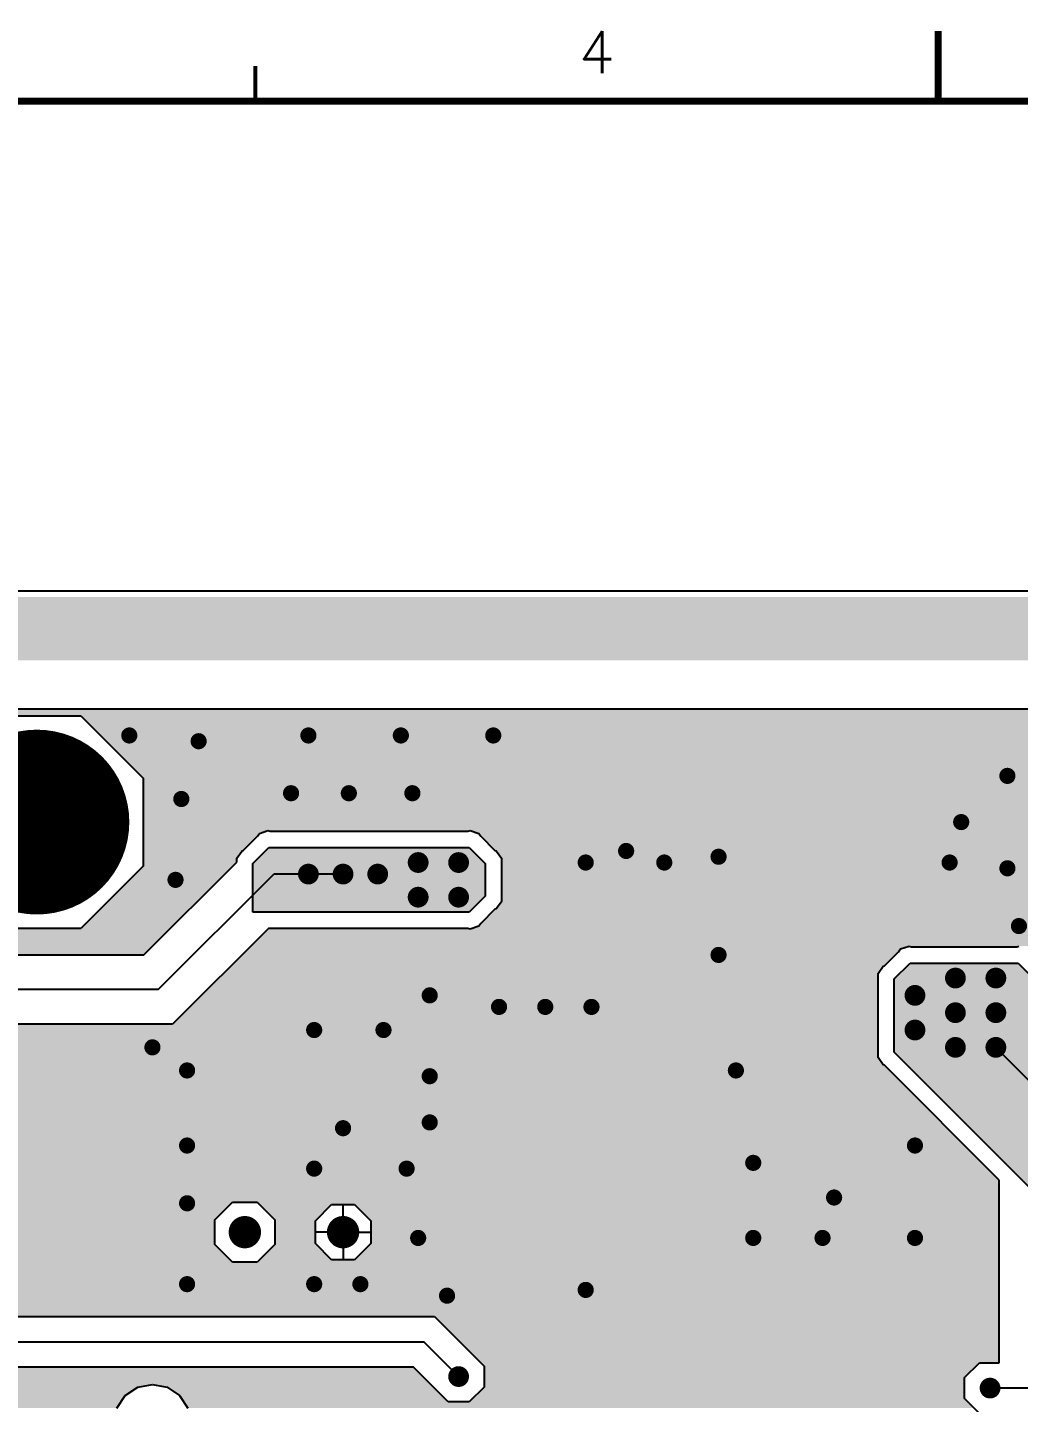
# Model space of a CAD drawing. Extents: x 295 to 953, y 10 to 290.
# Drawn here: x 622 to 692.7, y 192 to 290.2 of the extents above; entities that cross this region are included whole.
import ezdxf
from ezdxf.enums import TextEntityAlignment as Align

# ---------------------------------------------------------------- set-up
doc = ezdxf.new("R2010")
doc.units = 0
doc.header["$LTSCALE"] = 5
doc.header["$MEASUREMENT"] = 0
doc.layers.get('0').update_dxf_attribs({"linetype": 'CONTINUOUS', "lineweight": 25})
for name, color, linetype in [('19_SOLD_GBR', 4, 'CONTINUOUS'), ('문자', 4, 'CONTINUOUS'), ('테두리', 3, 'CONTINUOUS')]:
    doc.layers.add(name, color=color, linetype=linetype)
doc.styles.get("Standard").update_dxf_attribs({"font": 'simplex.shx'})

# ---------------------------------------------------------------- blocks, each defined once
blk = doc.blocks.new('C')
at = {"layer": '테두리'}
for points, const_width in [([(210, 290), (210, 285)], 0.5), ([(161.25, 287.5), (161.25, 285)], 0.3), ([(15, 285), (15, 15), (405, 15), (405, 285), (15, 285)], 0.5)]:
    blk.add_lwpolyline(points, dxfattribs=dict(at, const_width=const_width))
at = {"layer": '문자'}
blk.add_text('4', height=3, dxfattribs=at).set_placement((185.625, 288.5), align=Align.MIDDLE)

msp = doc.modelspace()

# ---------------------------------------------------------------- linework, layer by layer
for points, const_width in [([(625.928, 233.5, -1), (619.328, 233.5, -1)], 6.6), ([(629.516, 239.687, -1), (628.939, 239.687, -1)], 0.577), ([(634.466, 239.275, -1), (633.889, 239.275, -1)], 0.577), ([(642.304, 239.687, -1), (641.726, 239.687, -1)], 0.577), ([(648.904, 239.687, -1), (648.326, 239.687, -1)], 0.577), ([(655.504, 239.687, -1), (654.926, 239.687, -1)], 0.577), ([(692.216, 236.8, -1), (691.639, 236.8, -1)], 0.577), ([(633.229, 235.15, -1), (632.651, 235.15, -1)], 0.577), ([(641.066, 235.562, -1), (640.489, 235.562, -1)], 0.577), ([(645.191, 235.562, -1), (644.614, 235.562, -1)], 0.577), ([(649.729, 235.562, -1), (649.151, 235.562, -1)], 0.577), ([(688.916, 233.5, -1), (688.339, 233.5, -1)], 0.577), ([(664.991, 231.437, -1), (664.414, 231.437, -1)], 0.577), ([(650.224, 230.612, -1), (649.481, 230.612, -1)], 0.742), ([(653.111, 230.612, -1), (652.369, 230.612, -1)], 0.742), ([(662.104, 230.612, -1), (661.526, 230.612, -1)], 0.577), ([(667.714, 230.612, -1), (667.136, 230.612, -1)], 0.577), ([(671.591, 231.025, -1), (671.014, 231.025, -1)], 0.577), ([(688.091, 230.612, -1), (687.514, 230.612, -1)], 0.577), ([(692.216, 230.2, -1), (691.639, 230.2, -1)], 0.577), ([(632.816, 229.375, -1), (632.239, 229.375, -1)], 0.577), ([(642.386, 229.787, -1), (641.644, 229.787, -1)], 0.742), ([(644.861, 229.787, -1), (644.119, 229.787, -1)], 0.742), ([(647.336, 229.787, -1), (646.594, 229.787, -1)], 0.742), ([(650.224, 228.137, -1), (649.481, 228.137, -1)], 0.742), ([(653.111, 228.137, -1), (652.369, 228.137, -1)], 0.742), ([(693.041, 226.075, -1), (692.464, 226.075, -1)], 0.577), ([(671.591, 224.012, -1), (671.014, 224.012, -1)], 0.577), ([(688.586, 222.362, -1), (687.844, 222.362, -1)], 0.742), ([(691.474, 222.362, -1), (690.731, 222.362, -1)], 0.742), ([(650.966, 221.125, -1), (650.389, 221.125, -1)], 0.577), ([(685.699, 221.125, -1), (684.956, 221.125, -1)], 0.742), ([(655.916, 220.3, -1), (655.339, 220.3, -1)], 0.577), ([(659.216, 220.3, -1), (658.639, 220.3, -1)], 0.577), ([(662.516, 220.3, -1), (661.939, 220.3, -1)], 0.577), ([(688.586, 219.887, -1), (687.844, 219.887, -1)], 0.742), ([(691.474, 219.887, -1), (690.731, 219.887, -1)], 0.742), ([(642.716, 218.65, -1), (642.139, 218.65, -1)], 0.577), ([(647.666, 218.65, -1), (647.089, 218.65, -1)], 0.577), ([(685.699, 218.65, -1), (684.956, 218.65, -1)], 0.742), ([(688.586, 217.412, -1), (687.844, 217.412, -1)], 0.742), ([(691.474, 217.412, -1), (690.731, 217.412, -1)], 0.742), ([(631.166, 217.412, -1), (630.589, 217.412, -1)], 0.577), ([(633.641, 215.762, -1), (633.064, 215.762, -1)], 0.577), ([(672.829, 215.762, -1), (672.251, 215.762, -1)], 0.577), ([(650.966, 215.35, -1), (650.389, 215.35, -1)], 0.577), ([(644.779, 211.637, -1), (644.201, 211.637, -1)], 0.577), ([(650.966, 212.05, -1), (650.389, 212.05, -1)], 0.577), ([(633.641, 210.4, -1), (633.064, 210.4, -1)], 0.577), ([(685.616, 210.4, -1), (685.039, 210.4, -1)], 0.577), ([(642.716, 208.75, -1), (642.139, 208.75, -1)], 0.577), ([(649.316, 208.75, -1), (648.739, 208.75, -1)], 0.577), ([(674.066, 209.162, -1), (673.489, 209.162, -1)], 0.577), ([(679.841, 206.687, -1), (679.264, 206.687, -1)], 0.577), ([(633.641, 206.275, -1), (633.064, 206.275, -1)], 0.577), ([(638.055, 204.212, -1), (636.9, 204.212, -1)], 1.155), ([(645.068, 204.212, -1), (643.913, 204.212, -1)], 1.155), ([(650.141, 203.8, -1), (649.564, 203.8, -1)], 0.577), ([(674.066, 203.8, -1), (673.489, 203.8, -1)], 0.577), ([(679.016, 203.8, -1), (678.439, 203.8, -1)], 0.577), ([(685.616, 203.8, -1), (685.039, 203.8, -1)], 0.577), ([(633.641, 200.5, -1), (633.064, 200.5, -1)], 0.577), ([(642.716, 200.5, -1), (642.139, 200.5, -1)], 0.577), ([(646.016, 200.5, -1), (645.439, 200.5, -1)], 0.577), ([(662.104, 200.087, -1), (661.526, 200.087, -1)], 0.577), ([(652.204, 199.675, -1), (651.626, 199.675, -1)], 0.577), ([(653.111, 193.9, -1), (652.369, 193.9, -1)], 0.742), ([(691.061, 193.075, -1), (690.319, 193.075, -1)], 0.742)]:
    msp.add_lwpolyline(points, format="xyb", close=True, dxfattribs=dict(const_width=const_width))
at = {"layer": '19_SOLD_GBR', "color": 7}
for p, q in [((868.478, 250), (508.778, 250)), ((520.395, 241.585), (853.463, 241.585)), ((619.484, 241.09), (625.771, 241.09)), ((625.771, 241.09), (630.218, 236.643)), ((630.218, 236.643), (630.218, 230.357)), ((638.515, 232.691), (639.128, 232.891)), ((639.128, 232.891), (639.284, 232.84)), ((639.284, 232.84), (653.408, 232.84)), ((653.408, 232.84), (653.565, 232.891)), ((653.565, 232.891), (654.177, 232.691)), ((637.357, 231.48), (638.372, 232.495)), ((638.372, 232.495), (638.515, 232.691)), ((654.177, 232.691), (654.319, 232.495)), ((654.319, 232.495), (655.334, 231.48)), ((636.9, 230.934), (637.278, 231.454)), ((636.9, 230.647), (636.9, 230.934)), ((637.278, 231.454), (637.357, 231.48)), ((638.055, 230.545), (639.195, 231.685)), ((639.195, 231.685), (653.497, 231.685)), ((653.497, 231.685), (654.638, 230.545)), ((655.334, 231.48), (655.415, 231.454)), ((655.415, 231.454), (655.793, 230.934)), ((655.793, 230.934), (655.793, 227.816)), ((630.218, 230.357), (625.771, 225.91)), ((630.265, 224.012), (636.9, 230.647)), ((638.055, 227.065), (638.055, 230.545)), ((654.638, 230.545), (654.638, 228.205)), ((631.29, 221.537), (639.54, 229.787)), ((644.49, 229.787), (639.54, 229.787)), ((654.638, 228.205), (653.497, 227.065)), ((653.497, 227.065), (638.055, 227.065)), ((655.334, 227.27), (654.319, 226.255)), ((655.415, 227.296), (655.334, 227.27)), ((655.793, 227.816), (655.415, 227.296)), ((625.771, 225.91), (619.484, 225.91)), ((639.162, 225.91), (632.315, 219.062)), ((653.408, 225.91), (639.162, 225.91)), ((653.565, 225.859), (653.408, 225.91)), ((654.177, 226.058), (653.565, 225.859)), ((654.319, 226.255), (654.177, 226.058)), ((618.29, 224.012), (630.265, 224.012)), ((683.145, 223.23), (684.159, 224.245)), ((684.159, 224.245), (684.303, 224.441)), ((684.303, 224.441), (684.915, 224.641)), ((684.915, 224.641), (685.072, 224.59)), ((685.072, 224.59), (692.596, 224.59)), ((692.596, 224.59), (692.753, 224.641)), ((682.688, 222.684), (683.065, 223.204)), ((683.065, 223.204), (683.145, 223.23)), ((683.843, 222.295), (684.983, 223.435)), ((684.983, 223.435), (692.685, 223.435)), ((692.685, 223.435), (697.125, 218.995)), ((682.688, 216.678), (682.688, 222.684)), ((683.843, 217.068), (683.843, 222.295)), ((631.29, 221.537), (617.265, 221.537)), ((632.315, 219.062), (616.24, 219.062)), ((693.99, 206.92), (683.843, 217.068)), ((691.103, 217.412), (693.99, 214.525)), ((683.065, 216.158), (682.688, 216.678)), ((683.145, 216.132), (683.065, 216.158)), ((691.35, 207.928), (683.145, 216.132)), ((691.35, 194.89), (691.35, 207.928)), ((635.333, 205.102), (636.588, 206.357)), ((636.588, 206.357), (638.365, 206.357)), ((638.365, 206.357), (639.623, 205.102)), ((642.51, 205.033), (643.67, 206.192)), ((643.67, 206.192), (645.31, 206.192)), ((644.49, 204.212), (644.49, 206.192)), ((645.31, 206.192), (646.47, 205.033)), ((635.333, 203.325), (635.333, 205.102)), ((639.623, 205.102), (639.623, 203.325)), ((642.51, 203.392), (642.51, 205.033)), ((646.47, 205.033), (646.47, 203.392)), ((636.588, 202.067), (635.333, 203.325)), ((639.623, 203.325), (638.365, 202.067)), ((644.49, 204.212), (642.51, 204.212)), ((643.67, 202.232), (642.51, 203.392)), ((644.49, 204.212), (644.49, 202.232)), ((644.49, 204.212), (646.47, 204.212)), ((646.47, 203.392), (645.31, 202.232)), ((638.365, 202.067), (636.588, 202.067)), ((645.31, 202.232), (643.67, 202.232)), ((557.205, 198.19), (651.017, 198.19)), ((651.017, 198.19), (654.555, 194.652)), ((606.128, 196.375), (650.265, 196.375)), ((652.74, 193.9), (650.265, 196.375)), ((649.513, 194.56), (607.943, 194.56)), ((651.988, 192.085), (649.513, 194.56)), ((654.555, 194.652), (654.555, 193.148)), ((688.875, 193.827), (689.938, 194.89)), ((689.938, 194.89), (691.35, 194.89)), ((688.875, 192.323), (688.875, 193.827)), ((628.346, 191.648), (628.94, 192.537)), ((628.94, 192.537), (629.83, 193.131)), ((629.83, 193.131), (630.878, 193.339)), ((630.878, 193.339), (631.925, 193.131)), ((631.925, 193.131), (632.815, 192.537)), ((632.815, 192.537), (633.407, 191.648)), ((654.555, 193.148), (653.492, 192.085)), ((693.99, 193.075), (690.69, 193.075)), ((653.492, 192.085), (651.988, 192.085)), ((689.938, 191.26), (688.875, 192.323))]:
    msp.add_line(p, q, dxfattribs=at)
for points in [[(868.065, 249.175), (867.653, 249.587), (508.53, 249.175), (508.943, 249.587)], [(867.653, 249.587), (867.653, 249.587), (508.943, 249.587), (867.653, 249.587)], [(868.065, 246.535), (868.065, 249.175), (505.89, 246.535), (508.53, 249.175)], [(868.065, 245.05), (868.065, 246.535), (505.89, 245.05), (505.89, 246.535)], [(868.065, 245.05), (868.065, 245.05), (856.515, 245.05), (505.89, 245.05)], [(853.463, 241.09), (853.463, 241.585), (519.9, 241.09), (520.395, 241.585)], [(817.484, 241.09), (817.484, 241.09), (625.771, 241.09), (619.484, 241.09)], [(814.235, 237.841), (817.484, 241.09), (629.02, 237.841), (625.771, 241.09)], [(732.565, 237.642), (733.178, 237.841), (629.219, 237.642), (629.02, 237.841)], [(732.422, 237.445), (732.565, 237.642), (629.416, 237.445), (629.219, 237.642)], [(731.62, 236.643), (732.422, 237.445), (630.218, 236.643), (629.416, 237.445)], [(730.582, 235.605), (731.62, 236.643), (630.218, 235.605), (630.218, 236.643)], [(730.503, 235.579), (730.582, 235.605), (630.218, 235.579), (630.218, 235.605)], [(730.125, 235.059), (730.503, 235.579), (630.218, 235.059), (630.218, 235.579)], [(730.125, 232.891), (730.125, 235.059), (630.218, 232.891), (630.218, 235.059)], [(638.515, 232.691), (639.128, 232.891), (630.218, 232.691), (630.218, 232.891)], [(653.408, 232.84), (653.565, 232.891), (639.284, 232.84), (639.128, 232.891)], [(730.125, 232.691), (730.125, 232.891), (654.177, 232.691), (653.565, 232.891)], [(638.372, 232.495), (638.515, 232.691), (630.218, 232.495), (630.218, 232.691)], [(637.357, 231.48), (638.372, 232.495), (630.218, 231.48), (630.218, 232.495)], [(730.125, 232.495), (730.125, 232.691), (654.319, 232.495), (654.177, 232.691)], [(730.125, 231.48), (730.125, 232.495), (655.334, 231.48), (654.319, 232.495)], [(637.278, 231.454), (637.357, 231.48), (630.218, 231.454), (630.218, 231.48)], [(636.9, 230.934), (637.278, 231.454), (630.218, 230.934), (630.218, 231.454)], [(636.9, 230.647), (636.9, 230.934), (630.218, 230.647), (630.218, 230.934)], [(654.638, 230.545), (653.497, 231.685), (638.055, 230.545), (639.195, 231.685)], [(653.497, 231.685), (653.497, 231.685), (639.195, 231.685), (653.497, 231.685)], [(730.125, 231.454), (730.125, 231.48), (655.415, 231.454), (655.334, 231.48)], [(730.125, 230.934), (730.125, 231.454), (655.793, 230.934), (655.415, 231.454)], [(730.125, 227.816), (730.125, 230.934), (655.793, 227.816), (655.793, 230.934)], [(632.163, 225.91), (636.61, 230.357), (625.771, 225.91), (630.218, 230.357)], [(636.61, 230.357), (636.9, 230.647), (630.218, 230.357), (630.218, 230.647)], [(654.638, 228.205), (654.638, 230.545), (638.055, 228.205), (638.055, 230.545)], [(653.497, 227.065), (654.638, 228.205), (638.055, 227.065), (638.055, 228.205)], [(730.125, 226.578), (730.125, 227.27), (654.643, 226.578), (655.334, 227.27)], [(730.125, 227.27), (730.125, 227.296), (655.334, 227.27), (655.415, 227.296)], [(730.125, 227.296), (730.125, 227.816), (655.415, 227.296), (655.793, 227.816)], [(630.265, 224.012), (632.163, 225.91), (618.29, 224.012), (616.392, 225.91)], [(653.565, 225.859), (653.408, 225.91), (639.111, 225.859), (639.162, 225.91)], [(653.408, 225.91), (653.408, 225.91), (643.67, 225.91), (653.408, 225.91)], [(730.756, 225.859), (730.582, 226.032), (653.565, 225.859), (654.096, 226.032)], [(730.582, 226.032), (730.503, 226.058), (654.096, 226.032), (654.177, 226.058)], [(730.503, 226.058), (730.36, 226.255), (654.177, 226.058), (654.319, 226.255)], [(730.36, 226.255), (730.125, 226.578), (654.319, 226.255), (654.643, 226.578)], [(731.975, 224.641), (730.756, 225.859), (637.893, 224.641), (639.111, 225.859)], [(683.25, 223.336), (684.159, 224.245), (636.588, 223.336), (637.497, 224.245)], [(684.159, 224.245), (684.303, 224.441), (637.497, 224.245), (637.694, 224.441)], [(684.303, 224.441), (684.915, 224.641), (637.694, 224.441), (637.893, 224.641)], [(692.596, 224.59), (692.753, 224.641), (685.072, 224.59), (684.915, 224.641)], [(682.688, 222.684), (683.065, 223.204), (635.936, 222.684), (636.456, 223.204)], [(683.065, 223.204), (683.145, 223.23), (636.456, 223.204), (636.483, 223.23)], [(683.145, 223.23), (683.25, 223.336), (636.483, 223.23), (636.588, 223.336)], [(693.825, 222.295), (692.685, 223.435), (683.843, 222.295), (684.983, 223.435)], [(692.685, 223.435), (692.685, 223.435), (684.983, 223.435), (692.685, 223.435)], [(682.688, 219.062), (682.688, 222.684), (632.315, 219.062), (635.936, 222.684)], [(697.125, 218.995), (693.825, 222.295), (683.843, 218.995), (683.843, 222.295)], [(682.688, 218.982), (682.688, 219.062), (613.148, 218.982), (613.067, 219.062)], [(697.125, 217.068), (697.125, 218.995), (683.843, 217.068), (683.843, 218.995)], [(682.688, 216.932), (682.688, 218.982), (613.148, 216.932), (613.148, 218.982)], [(697.125, 210.055), (697.125, 217.068), (690.855, 210.055), (683.843, 217.068)], [(683.795, 215.482), (683.145, 216.132), (611.698, 215.482), (612.348, 216.132)], [(683.145, 216.132), (683.065, 216.158), (612.348, 216.132), (612.374, 216.158)], [(683.065, 216.158), (682.688, 216.678), (612.374, 216.158), (612.894, 216.678)], [(682.688, 216.678), (682.688, 216.932), (612.894, 216.678), (613.148, 216.932)], [(687.062, 212.215), (683.96, 215.317), (552.255, 212.215), (552.255, 215.317)], [(683.96, 215.317), (683.96, 215.317), (582.338, 215.317), (584.526, 215.317)], [(683.96, 215.317), (683.795, 215.482), (584.526, 215.317), (584.691, 215.482)], [(687.062, 212.215), (687.062, 212.215), (611.767, 212.215), (609.579, 212.215)], [(688.609, 210.669), (687.062, 212.215), (613.313, 210.669), (611.767, 212.215)], [(690.797, 208.481), (688.609, 210.669), (613.313, 208.481), (613.313, 210.669)], [(693.99, 206.92), (697.125, 210.055), (693.99, 206.92), (690.855, 210.055)], [(691.35, 207.928), (690.797, 208.481), (612.761, 207.928), (613.313, 208.481)], [(691.35, 206.935), (691.35, 207.928), (611.767, 206.935), (612.761, 207.928)], [(691.35, 206.357), (691.35, 206.935), (555.641, 206.357), (555.063, 206.935)], [(635.333, 205.102), (636.588, 206.357), (556.896, 205.102), (555.641, 206.357)], [(691.35, 206.935), (691.35, 206.935), (609.579, 206.935), (611.767, 206.935)], [(691.35, 206.357), (691.35, 206.357), (638.365, 206.357), (636.588, 206.357)], [(691.35, 206.192), (691.35, 206.357), (638.53, 206.192), (638.365, 206.357)], [(642.579, 205.102), (643.67, 206.192), (639.623, 205.102), (638.53, 206.192)], [(691.35, 206.192), (691.35, 206.192), (645.31, 206.192), (643.67, 206.192)], [(691.35, 205.033), (691.35, 206.192), (646.47, 205.033), (645.31, 206.192)], [(635.333, 204.793), (635.333, 205.102), (557.205, 204.793), (556.896, 205.102)], [(635.333, 203.833), (635.333, 204.793), (557.205, 203.833), (557.205, 204.793)], [(642.51, 205.033), (642.579, 205.102), (639.623, 205.033), (639.623, 205.102)], [(642.51, 203.392), (642.51, 205.033), (639.623, 203.392), (639.623, 205.033)], [(691.35, 203.392), (691.35, 205.033), (646.47, 203.392), (646.47, 205.033)], [(635.333, 203.833), (635.333, 203.833), (611.767, 203.833), (609.579, 203.833)], [(635.333, 203.325), (635.333, 203.833), (612.275, 203.325), (611.767, 203.833)], [(636.369, 202.287), (635.333, 203.325), (613.313, 202.287), (612.275, 203.325)], [(643.67, 202.232), (642.578, 203.325), (638.53, 202.232), (639.623, 203.325)], [(642.578, 203.325), (642.51, 203.392), (639.623, 203.325), (639.623, 203.392)], [(691.35, 202.232), (691.35, 203.392), (645.31, 202.232), (646.47, 203.392)], [(636.588, 202.067), (636.369, 202.287), (613.313, 202.067), (613.313, 202.287)], [(691.35, 200.099), (691.35, 202.067), (613.313, 200.099), (613.313, 202.067)], [(691.35, 202.067), (691.35, 202.232), (638.365, 202.067), (638.53, 202.232)], [(691.35, 198.553), (691.35, 200.099), (611.767, 198.553), (613.313, 200.099)], [(691.35, 198.19), (691.35, 198.553), (557.205, 198.19), (557.205, 198.553)], [(691.35, 198.19), (691.35, 198.19), (651.017, 198.19), (557.205, 198.19)], [(691.35, 194.89), (691.35, 198.19), (654.317, 194.89), (651.017, 198.19)], [(650.734, 193.339), (649.513, 194.56), (607.943, 193.339), (607.943, 194.56)], [(649.513, 194.56), (649.513, 194.56), (607.943, 194.56), (630.878, 194.56)], [(649.513, 194.56), (649.513, 194.56), (630.878, 194.56), (649.513, 194.56)], [(689.7, 194.652), (689.938, 194.89), (654.555, 194.652), (654.317, 194.89)], [(688.875, 193.827), (689.7, 194.652), (654.555, 193.827), (654.555, 194.652)], [(688.875, 193.148), (688.875, 193.827), (654.555, 193.148), (654.555, 193.827)], [(629.83, 193.131), (630.878, 193.339), (607.943, 193.131), (607.943, 193.339)], [(628.94, 192.537), (629.83, 193.131), (607.943, 192.537), (607.943, 193.131)], [(628.346, 191.648), (628.94, 192.537), (607.943, 191.648), (607.943, 192.537)], [(650.942, 193.131), (650.734, 193.339), (631.925, 193.131), (630.878, 193.339)], [(651.536, 192.537), (650.942, 193.131), (632.815, 192.537), (631.925, 193.131)], [(651.988, 192.085), (651.536, 192.537), (633.116, 192.085), (632.815, 192.537)], [(688.875, 192.323), (688.875, 193.148), (653.73, 192.323), (654.555, 193.148)], [(689.55, 191.648), (689.113, 192.085), (633.407, 191.648), (633.116, 192.085)], [(689.113, 192.085), (688.875, 192.323), (653.492, 192.085), (653.73, 192.323)]]:
    msp.add_solid(points, dxfattribs=at)

# ---------------------------------------------------------------- block references
msp.add_blockref('C', (476.978, 0))

doc.saveas('drawing.dxf')
